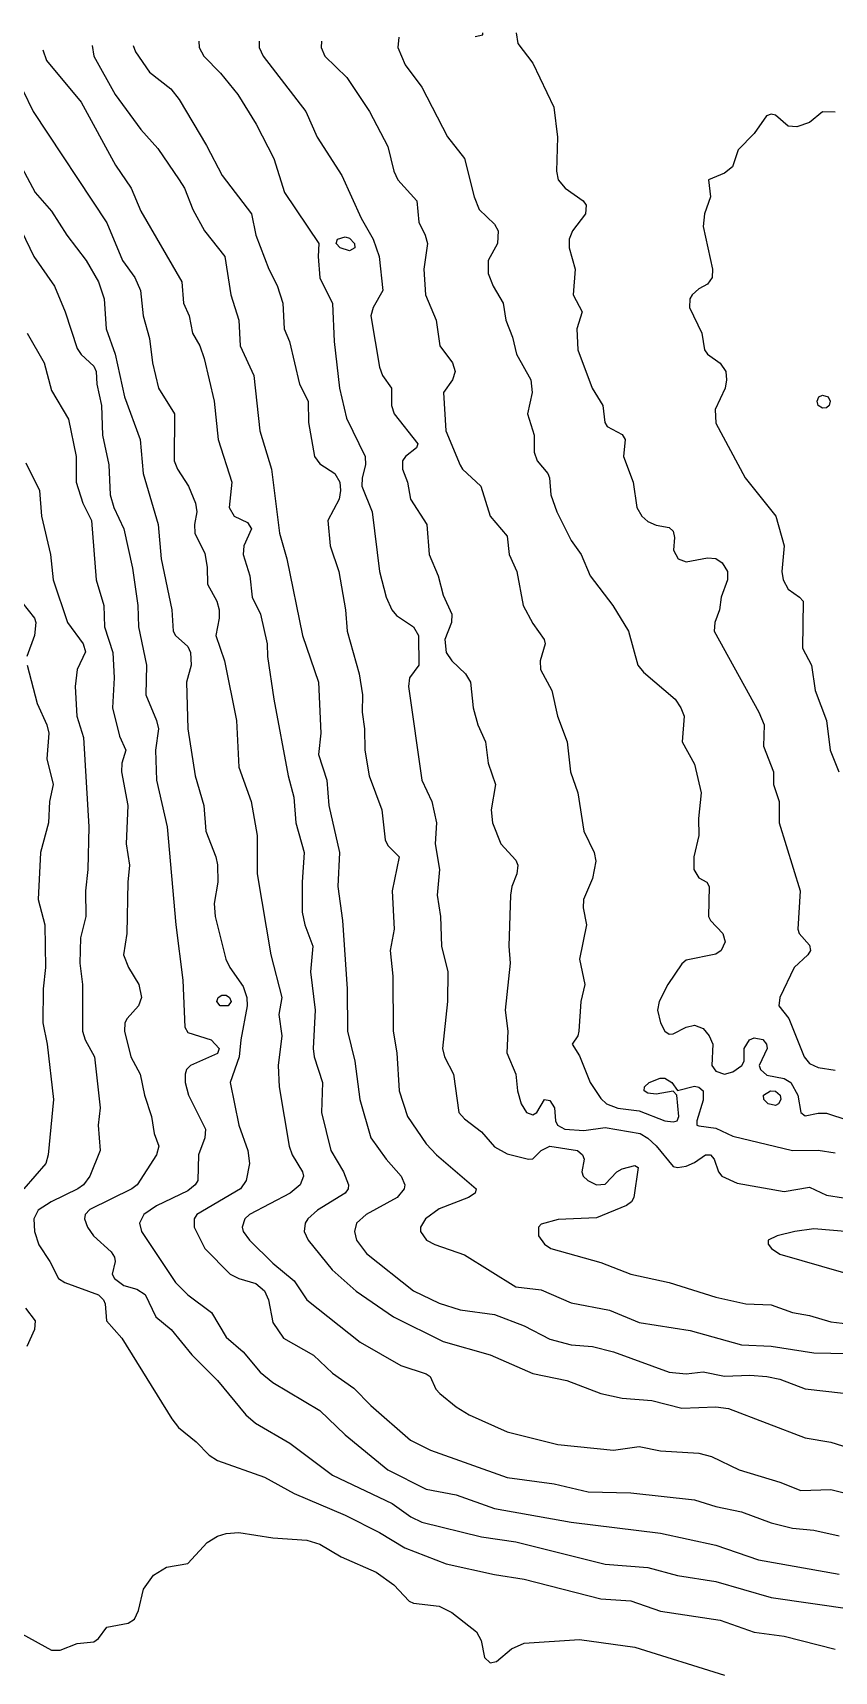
# Model space of a CAD drawing. Header units: inches. Extents: x 3311818 to 3313075, y 1372003 to 1372737.
# Drawn here: x 3312206 to 3312277.7, y 1372585.6 to 1372732.2 of the extents above; entities that cross this region are included whole.
import ezdxf

# ---------------------------------------------------------------- set-up
doc = ezdxf.new("R2010")
doc.units = ezdxf.units.IN
doc.header["$MEASUREMENT"] = 0

msp = doc.modelspace()

# ---------------------------------------------------------------- linework, layer by layer
for points, elevation in [([(3312220.82, 1372731.44), (3312220.86, 1372730.87), (3312221.27, 1372730.11), (3312222.77, 1372728.58), (3312224.33, 1372726.68), (3312225.97, 1372724.01), (3312227.54, 1372720.96), (3312228.49, 1372717.91), (3312231.57, 1372713.34), (3312231.5, 1372712.19), (3312231.66, 1372710.26), (3312232.8, 1372707.98), (3312232.94, 1372704.57), (3312233.41, 1372700.38), (3312234.04, 1372697.71), (3312235.73, 1372694.28), (3312235.75, 1372693.52), (3312235.45, 1372692.37), (3312235.43, 1372691.61), (3312236.33, 1372689.32), (3312236.99, 1372683.99), (3312237.6, 1372681.7), (3312238.09, 1372680.56), (3312238.52, 1372680.06), (3312240.03, 1372679.03), (3312240.48, 1372678.27), (3312240.53, 1372675.6), (3312239.68, 1372674.46), (3312239.6, 1372673.7), (3312240.8, 1372665.31), (3312241.67, 1372663.41), (3312242.09, 1372661.5), (3312241.98, 1372659.6), (3312242.38, 1372657.31), (3312242.16, 1372655.02), (3312242.46, 1372653.12), (3312242.56, 1372650.45), (3312243.12, 1372648.16), (3312243.1, 1372645.49), (3312242.63, 1372641.3), (3312242.81, 1372640.54), (3312243.61, 1372639.01), (3312244.11, 1372635.58), (3312244.61, 1372634.99), (3312246.14, 1372633.83), (3312247.28, 1372632.49), (3312248.43, 1372631.86), (3312250.33, 1372631.39), (3312250.71, 1372631.42), (3312251.48, 1372632.15), (3312252.24, 1372632.54), (3312254.71, 1372632.15), (3312255.18, 1372631.77), (3312255.33, 1372631.39), (3312255.11, 1372630.25), (3312255.23, 1372629.87), (3312255.63, 1372629.49), (3312256.43, 1372629.08), (3312257.19, 1372629.15), (3312258.24, 1372630.25), (3312258.72, 1372630.52), (3312259.86, 1372630.83), (3312260.15, 1372630.63), (3312259.77, 1372627.96), (3312259.56, 1372627.58), (3312259.1, 1372627.23), (3312256.43, 1372626.15), (3312253, 1372626), (3312251.47, 1372625.57), (3312251.22, 1372625.29), (3312251.23, 1372624.53), (3312251.76, 1372623.77), (3312252.33, 1372623.39), (3312256.81, 1372622.15), (3312259.48, 1372621.1), (3312262.91, 1372620.34), (3312267.1, 1372619.04), (3312269.77, 1372618.44), (3312272.06, 1372618.35), (3312273.96, 1372617.65), (3312275.49, 1372617.4), (3312277.39, 1372616.82), (3312280.44, 1372616.46)], 4487), ([(3312226.22, 1372731.44), (3312226.23, 1372730.87), (3312226.58, 1372730.11), (3312230.41, 1372725.15), (3312231.41, 1372722.86), (3312233.62, 1372719.43), (3312235.36, 1372715.62), (3312236.43, 1372713.72), (3312236.96, 1372712.19), (3312237.29, 1372709.14), (3312236.42, 1372707.62), (3312236.23, 1372706.86), (3312237.01, 1372702.28), (3312237.27, 1372701.52), (3312238.07, 1372700.38), (3312238.06, 1372698.85), (3312238.32, 1372698.09), (3312240.42, 1372695.42), (3312240.32, 1372695.04), (3312239.34, 1372694.28), (3312239.07, 1372693.9), (3312239.07, 1372693.14), (3312239.51, 1372691.99), (3312239.77, 1372690.47), (3312241.24, 1372688.18), (3312241.44, 1372685.51), (3312242.24, 1372683.61), (3312242.71, 1372681.86), (3312243.48, 1372680.18), (3312243.43, 1372679.41), (3312242.84, 1372677.89), (3312242.97, 1372676.75), (3312243.47, 1372676), (3312244.7, 1372674.84), (3312245.13, 1372674.08), (3312245.39, 1372671.79), (3312245.81, 1372670.27), (3312246.48, 1372668.74), (3312246.71, 1372666.84), (3312247.37, 1372664.93), (3312247, 1372662.64), (3312247.12, 1372661.5), (3312247.86, 1372659.6), (3312249.19, 1372658.16), (3312249.37, 1372657.69), (3312249.3, 1372656.93), (3312248.83, 1372655.78), (3312248.72, 1372655.02), (3312248.58, 1372650.45), (3312248.7, 1372648.92), (3312248.26, 1372644.73), (3312248.48, 1372642.83), (3312248.4, 1372640.92), (3312249.21, 1372639.01), (3312249.34, 1372637.49), (3312249.68, 1372636.35), (3312250.17, 1372635.58), (3312250.71, 1372635.36), (3312251.09, 1372635.58), (3312251.77, 1372636.73), (3312252.24, 1372636.65), (3312252.65, 1372635.97), (3312252.74, 1372634.82), (3312252.93, 1372634.44), (3312253.59, 1372634.06), (3312255.29, 1372633.95), (3312257.19, 1372634.22), (3312260.32, 1372633.68), (3312261, 1372633.28), (3312261.76, 1372632.57), (3312263.29, 1372630.74), (3312263.67, 1372630.65), (3312264.43, 1372630.77), (3312265.2, 1372631.09), (3312266.18, 1372631.77), (3312266.61, 1372631.77), (3312266.95, 1372631.39), (3312267.33, 1372630.25), (3312267.64, 1372629.87), (3312269.01, 1372629.24), (3312273.2, 1372628.5), (3312275.49, 1372628.87), (3312277.01, 1372628.16), (3312278.53, 1372627.92)], 4486), ([(3312231.82, 1372731.44), (3312231.79, 1372730.87), (3312232.11, 1372730.11), (3312234.09, 1372728.2), (3312236.11, 1372725.15), (3312237.75, 1372722.01), (3312238.29, 1372719.82), (3312238.65, 1372719.05), (3312240.35, 1372717.15), (3312240.52, 1372715.24), (3312241.1, 1372714.1), (3312241.3, 1372713.34), (3312240.96, 1372711.05), (3312241.11, 1372708.76), (3312242.07, 1372706.48), (3312242.41, 1372704.19), (3312243.52, 1372702.66), (3312243.78, 1372701.9), (3312243.52, 1372701.14), (3312242.74, 1372700), (3312242.95, 1372696.57), (3312244.23, 1372693.49), (3312244.44, 1372693.14), (3312246.06, 1372691.61), (3312246.91, 1372688.94), (3312248.43, 1372687.16), (3312248.6, 1372685.51), (3312249.3, 1372683.99), (3312249.86, 1372680.94), (3312250.71, 1372679.32), (3312251.74, 1372677.89), (3312251.82, 1372677.51), (3312251.38, 1372675.98), (3312251.41, 1372675.22), (3312252.42, 1372673.32), (3312252.93, 1372671.03), (3312253.79, 1372668.74), (3312254.09, 1372666.07), (3312254.75, 1372664.17), (3312255.29, 1372660.74), (3312256.22, 1372658.83), (3312256.35, 1372658.07), (3312256.05, 1372656.52), (3312255.25, 1372654.64), (3312255.24, 1372653.88), (3312255.51, 1372652.35), (3312254.9, 1372649.3), (3312255.38, 1372647.02), (3312255.03, 1372645.49), (3312254.84, 1372642.83), (3312254.75, 1372642.44), (3312254.24, 1372641.68), (3312254.9, 1372640.65), (3312255.86, 1372638.25), (3312256.81, 1372636.82), (3312257.32, 1372636.35), (3312258.33, 1372635.94), (3312260.24, 1372635.71), (3312262.53, 1372634.82), (3312263.29, 1372634.72), (3312263.65, 1372634.82), (3312263.78, 1372635.2), (3312263.6, 1372637.11), (3312263.29, 1372637.48), (3312261.76, 1372637.2), (3312261, 1372637.3), (3312260.68, 1372637.49), (3312260.71, 1372637.87), (3312261.14, 1372638.25), (3312262.12, 1372638.63), (3312262.53, 1372638.63), (3312263.17, 1372638.25), (3312263.67, 1372637.52), (3312265.2, 1372637.92), (3312265.58, 1372637.84), (3312265.96, 1372637.49), (3312265.96, 1372636.66), (3312265.4, 1372634.82), (3312265.4, 1372634.44), (3312265.58, 1372634.37), (3312267.1, 1372634.16), (3312268.63, 1372633.46), (3312273.96, 1372632.15), (3312276.25, 1372632.19), (3312277.77, 1372631.96)], 4485), ([(3312238.72, 1372731.82), (3312238.64, 1372730.87), (3312239.31, 1372729.34), (3312240.8, 1372727.32), (3312243.09, 1372722.88), (3312244.6, 1372720.96), (3312245.46, 1372717.53), (3312245.91, 1372716.38), (3312247.28, 1372715.06), (3312247.63, 1372714.48), (3312247.57, 1372713.34), (3312246.72, 1372711.81), (3312246.72, 1372710.67), (3312247.18, 1372709.52), (3312248.07, 1372708), (3312248.31, 1372706.48), (3312248.89, 1372704.95), (3312249.26, 1372703.43), (3312250.53, 1372701.14), (3312250.67, 1372700), (3312250.24, 1372698.09), (3312250.83, 1372696.18), (3312250.85, 1372694.66), (3312251.1, 1372693.9), (3312252.06, 1372692.75), (3312252.22, 1372692.37), (3312252.34, 1372690.85), (3312252.88, 1372689.32), (3312254.14, 1372686.77), (3312255.05, 1372685.51), (3312255.85, 1372683.61), (3312257.87, 1372680.94), (3312259.27, 1372678.65), (3312260.12, 1372675.6), (3312260.62, 1372674.99), (3312263.46, 1372672.55), (3312263.98, 1372671.79), (3312264.27, 1372671.03), (3312264.08, 1372668.74), (3312265.2, 1372666.73), (3312265.78, 1372664.17), (3312265.55, 1372661.88), (3312265.59, 1372660.36), (3312265.14, 1372658.45), (3312265.14, 1372657.31), (3312265.58, 1372656.58), (3312266.29, 1372656.17), (3312266.51, 1372655.78), (3312266.44, 1372653.12), (3312266.62, 1372652.74), (3312267.74, 1372651.59), (3312267.92, 1372650.83), (3312267.58, 1372650.07), (3312267.1, 1372649.73), (3312264.43, 1372649.2), (3312264.05, 1372648.87), (3312262.79, 1372647.02), (3312262.04, 1372645.49), (3312261.89, 1372644.73), (3312262.14, 1372643.59), (3312262.54, 1372642.83), (3312262.91, 1372642.57), (3312263.29, 1372642.62), (3312264.43, 1372643.2), (3312265.2, 1372643.37), (3312265.96, 1372643.08), (3312266.51, 1372642.44), (3312266.82, 1372641.68), (3312266.75, 1372639.78), (3312267.1, 1372639.27), (3312267.86, 1372639.01), (3312268.63, 1372639.21), (3312269.44, 1372639.78), (3312269.62, 1372640.16), (3312269.64, 1372641.3), (3312270.12, 1372642.06), (3312270.53, 1372642.24), (3312271.29, 1372642.1), (3312271.62, 1372641.68), (3312271.69, 1372641.3), (3312270.99, 1372639.78), (3312271.09, 1372639.4), (3312271.67, 1372638.92), (3312273.2, 1372638.6), (3312273.8, 1372638.25), (3312274.44, 1372637.11), (3312274.7, 1372635.58), (3312275.1, 1372635.28), (3312276.25, 1372635.52), (3312277.01, 1372635.5), (3312278.92, 1372634.88)], 4484), ([(3312245.57, 1372731.88), (3312246.25, 1372732.01), (3312246.25, 1372732.2)], 4483), ([(3312249.24, 1372732.2), (3312249.37, 1372731.25), (3312250.71, 1372729.49), (3312252.61, 1372725.53), (3312252.94, 1372722.86), (3312252.83, 1372719.82), (3312252.99, 1372719.05), (3312253.62, 1372718.29), (3312255.22, 1372717.15), (3312255.5, 1372716.77), (3312255.44, 1372716), (3312254.26, 1372714.48), (3312253.97, 1372713.72), (3312253.98, 1372712.95), (3312254.51, 1372711.05), (3312254.34, 1372708.76), (3312255.14, 1372707.24), (3312254.66, 1372705.71), (3312254.76, 1372703.81), (3312256.04, 1372700.38), (3312257, 1372698.85), (3312257.18, 1372697.33), (3312257.36, 1372696.95), (3312258.72, 1372696.25), (3312258.99, 1372695.8), (3312258.85, 1372694.28), (3312259.69, 1372691.99), (3312260.04, 1372689.71), (3312260.49, 1372688.94), (3312261, 1372688.46), (3312261.76, 1372688.13), (3312262.91, 1372687.92), (3312263.29, 1372687.6), (3312263.41, 1372687.04), (3312263.31, 1372685.89), (3312263.73, 1372685.13), (3312264.43, 1372684.85), (3312266.34, 1372685.21), (3312267.1, 1372685.14), (3312267.67, 1372684.75), (3312268.14, 1372683.99), (3312268.14, 1372683.23), (3312267.57, 1372681.7), (3312267.44, 1372680.56), (3312267.01, 1372679.41), (3312266.96, 1372678.65), (3312270.94, 1372671.41), (3312271.41, 1372670.27), (3312271.36, 1372668.36), (3312272.25, 1372666.07), (3312272.27, 1372664.93), (3312272.77, 1372663.41), (3312272.76, 1372661.5), (3312274.66, 1372655.4), (3312274.43, 1372651.97), (3312274.56, 1372651.59), (3312275.49, 1372650.54), (3312275.56, 1372650.07), (3312275.34, 1372649.69), (3312274.11, 1372648.54), (3312272.84, 1372645.87), (3312272.73, 1372645.11), (3312273.63, 1372643.97), (3312275.01, 1372640.54), (3312275.49, 1372639.96), (3312276.25, 1372639.6), (3312277.77, 1372639.36)], 4483), ([(3312206.86, 1372730.68), (3312207.21, 1372729.72), (3312210.31, 1372726), (3312213.36, 1372720.36), (3312214.79, 1372718.29), (3312215.65, 1372716.24), (3312219.3, 1372709.91), (3312219.47, 1372708), (3312219.96, 1372706.86), (3312220.27, 1372705.33), (3312220.93, 1372704.19), (3312221.31, 1372703.05), (3312222.2, 1372699.23), (3312222.55, 1372695.8), (3312223.79, 1372691.99), (3312223.55, 1372689.71), (3312224, 1372688.94), (3312225.18, 1372688.37), (3312225.55, 1372687.8), (3312224.85, 1372686.28), (3312224.81, 1372685.51), (3312225.39, 1372683.61), (3312225.6, 1372681.7), (3312226.34, 1372680.18), (3312226.94, 1372677.51), (3312226.98, 1372676.37), (3312227.55, 1372672.55), (3312228.83, 1372665.69), (3312229.32, 1372663.79), (3312229.51, 1372661.5), (3312230.27, 1372658.83), (3312230.07, 1372656.17), (3312230.08, 1372653.5), (3312230.31, 1372652.35), (3312231.04, 1372650.45), (3312230.82, 1372648.16), (3312231.23, 1372644.73), (3312231.06, 1372641.3), (3312231.16, 1372640.54), (3312231.9, 1372638.25), (3312231.82, 1372635.58), (3312232.64, 1372632.15), (3312233.78, 1372630.25), (3312234.24, 1372629.1), (3312234.2, 1372628.72), (3312233.93, 1372628.34), (3312231.46, 1372626.82), (3312230.59, 1372626.06), (3312230.35, 1372625.67), (3312230.27, 1372624.91), (3312230.62, 1372624.15), (3312232.76, 1372621.48), (3312234.9, 1372619.58), (3312238.24, 1372617.29), (3312242.71, 1372615.07), (3312246.9, 1372613.87), (3312250.71, 1372612.2), (3312253.76, 1372611.57), (3312256.81, 1372610.42), (3312258.72, 1372610.01), (3312261.38, 1372609.79), (3312264.05, 1372609.11), (3312267.1, 1372609.21), (3312268.24, 1372609.08), (3312275.1, 1372606.44), (3312277.39, 1372606.05), (3312281.58, 1372604.76)], 4490), ([(3312211.28, 1372731.06), (3312211.43, 1372730.11), (3312213.35, 1372726.68), (3312215.65, 1372723.55), (3312217.17, 1372721.84), (3312219.08, 1372719.05), (3312219.56, 1372718.29), (3312220.31, 1372716.38), (3312221.34, 1372714.48), (3312223.15, 1372712.19), (3312223.7, 1372708.76), (3312224.41, 1372706.48), (3312224.52, 1372704.19), (3312225.74, 1372701.52), (3312226.28, 1372696.57), (3312227.33, 1372693.14), (3312228.04, 1372687.42), (3312228.71, 1372685.13), (3312230.1, 1372678.27), (3312231.54, 1372674.08), (3312231.75, 1372669.51), (3312231.53, 1372667.6), (3312232.28, 1372665.31), (3312232.47, 1372663.03), (3312233.41, 1372658.83), (3312233.27, 1372655.78), (3312233.69, 1372652.74), (3312234.11, 1372646.64), (3312234.13, 1372642.83), (3312234.79, 1372640.16), (3312235.23, 1372636.73), (3312236.21, 1372633.3), (3312237.59, 1372631.39), (3312238.94, 1372629.87), (3312239.28, 1372629.1), (3312239.22, 1372628.72), (3312238.57, 1372627.96), (3312235.82, 1372626.44), (3312234.93, 1372625.67), (3312234.77, 1372624.91), (3312234.94, 1372624.15), (3312235.85, 1372622.94), (3312240.04, 1372619.59), (3312242.33, 1372618.5), (3312244.23, 1372617.9), (3312247.28, 1372617.5), (3312249.95, 1372616.48), (3312252.24, 1372615.29), (3312254.14, 1372614.78), (3312256.05, 1372614.63), (3312257.95, 1372614.14), (3312262.91, 1372612.32), (3312264.43, 1372612.19), (3312265.96, 1372612.36), (3312267.86, 1372611.96), (3312270.15, 1372612.06), (3312271.67, 1372611.95), (3312272.82, 1372611.7), (3312275.1, 1372610.82), (3312278.53, 1372610.46)], 4489), ([(3312214.96, 1372731.06), (3312215.17, 1372730.49), (3312216.41, 1372728.69), (3312218.32, 1372727.19), (3312219.08, 1372726.24), (3312221.53, 1372722.1), (3312222.92, 1372719.43), (3312225.54, 1372716), (3312225.92, 1372714.1), (3312227.1, 1372711.05), (3312227.84, 1372709.57), (3312228.36, 1372708), (3312228.46, 1372705.71), (3312228.96, 1372704.57), (3312229.83, 1372700.76), (3312230.61, 1372699.23), (3312230.65, 1372697.33), (3312231.18, 1372694.28), (3312231.66, 1372693.61), (3312233.01, 1372692.75), (3312233.45, 1372691.99), (3312233.51, 1372691.23), (3312233.39, 1372690.47), (3312232.38, 1372688.56), (3312232.59, 1372686.28), (3312233.37, 1372683.99), (3312233.96, 1372680.56), (3312234.12, 1372678.65), (3312235.19, 1372674.84), (3312235.48, 1372672.94), (3312235.44, 1372671.41), (3312235.66, 1372669.89), (3312235.7, 1372667.98), (3312236.07, 1372665.69), (3312237.21, 1372662.64), (3312237.51, 1372659.98), (3312237.75, 1372659.46), (3312238.77, 1372658.45), (3312238.14, 1372655.4), (3312238.31, 1372651.97), (3312237.95, 1372650.07), (3312238.19, 1372647.78), (3312238.21, 1372642.83), (3312238.54, 1372640.92), (3312238.75, 1372637.49), (3312239.52, 1372635.2), (3312241.18, 1372632.75), (3312242.1, 1372631.77), (3312245.64, 1372628.72), (3312245.57, 1372628.34), (3312244.95, 1372627.96), (3312242.33, 1372626.93), (3312241.11, 1372626.06), (3312240.67, 1372625.29), (3312240.68, 1372624.91), (3312241.22, 1372624.15), (3312241.95, 1372623.75), (3312244.61, 1372622.84), (3312249.19, 1372619.96), (3312251.47, 1372619.69), (3312254.14, 1372618.52), (3312257.57, 1372617.86), (3312260.24, 1372616.77), (3312264.81, 1372616.04), (3312269.39, 1372614.78), (3312272.06, 1372614.64), (3312275.87, 1372614.06), (3312278.92, 1372614.01)], 4488), ([(3312205.07, 1372727.06), (3312206, 1372725.15), (3312212.6, 1372715.18), (3312214.01, 1372711.81), (3312215.1, 1372710.29), (3312215.61, 1372709.14), (3312215.84, 1372706.86), (3312216.41, 1372704.84), (3312216.7, 1372702.66), (3312217.23, 1372700.38), (3312218.64, 1372698.09), (3312218.62, 1372693.9), (3312218.92, 1372693.14), (3312219.9, 1372691.61), (3312220.54, 1372690.09), (3312220.65, 1372689.32), (3312220.44, 1372688.18), (3312220.47, 1372687.42), (3312221.36, 1372685.6), (3312221.58, 1372684.37), (3312221.62, 1372682.84), (3312222.43, 1372681.32), (3312222.64, 1372680.56), (3312222.65, 1372679.8), (3312222.35, 1372678.27), (3312223.12, 1372675.98), (3312224.21, 1372670.65), (3312224.42, 1372666.46), (3312225.51, 1372663.41), (3312226.04, 1372660.36), (3312226.04, 1372656.93), (3312227.27, 1372649.69), (3312228.26, 1372645.87), (3312228, 1372644.35), (3312228.27, 1372642.44), (3312227.94, 1372639.78), (3312228.01, 1372637.87), (3312228.91, 1372632.54), (3312229.17, 1372631.77), (3312230.1, 1372630.25), (3312230.2, 1372629.87), (3312229.89, 1372629.1), (3312229, 1372628.34), (3312225.36, 1372626.44), (3312224.95, 1372626.06), (3312224.71, 1372625.29), (3312224.81, 1372624.91), (3312225.36, 1372624.15), (3312227.46, 1372622.08), (3312229.37, 1372620.51), (3312230.51, 1372618.81), (3312235.28, 1372615), (3312238.9, 1372612.91), (3312241.18, 1372612.19), (3312241.52, 1372611.95), (3312242.05, 1372610.81), (3312242.41, 1372610.43), (3312243.85, 1372609.23), (3312245.02, 1372608.52), (3312248.43, 1372606.98), (3312252.96, 1372605.86), (3312257.95, 1372605.34), (3312260.24, 1372605.67), (3312262.15, 1372605.28), (3312265.58, 1372605.07), (3312266.72, 1372604.77), (3312269.2, 1372603.57), (3312272.82, 1372602.48), (3312274.72, 1372601.73), (3312277.39, 1372601.82), (3312280.82, 1372600.95)], 4491), ([(3312277.77, 1372725.09), (3312276.63, 1372725.12), (3312275.49, 1372724.16), (3312274.34, 1372723.77), (3312273.58, 1372723.84), (3312272.44, 1372724.82), (3312272.06, 1372724.91), (3312271.63, 1372724.77), (3312270.53, 1372723.18), (3312269.11, 1372721.72), (3312268.59, 1372720.2), (3312267.86, 1372719.63), (3312266.43, 1372719.05), (3312266.63, 1372717.53), (3312266.09, 1372716), (3312265.96, 1372714.86), (3312266.79, 1372711.05), (3312266.78, 1372710.29), (3312266.34, 1372709.69), (3312265.58, 1372709.29), (3312264.98, 1372708.76), (3312264.77, 1372708.38), (3312264.74, 1372707.62), (3312265.85, 1372705.33), (3312266.07, 1372703.81), (3312266.36, 1372703.43), (3312267.48, 1372702.62), (3312267.99, 1372701.9), (3312268.06, 1372701.14), (3312267.92, 1372700.38), (3312267.03, 1372698.47), (3312267.1, 1372697.27), (3312269.72, 1372692.37), (3312272.46, 1372688.94), (3312273.2, 1372686.28), (3312273.02, 1372683.99), (3312273.12, 1372683.23), (3312273.58, 1372682.41), (3312274.59, 1372681.7), (3312274.9, 1372681.32), (3312274.86, 1372677.13), (3312275.67, 1372675.6), (3312275.98, 1372673.32), (3312277.01, 1372670.65), (3312277.32, 1372667.98), (3312278.1, 1372666.07)], 4482), ([(3312204.98, 1372720.15), (3312206.2, 1372717.91), (3312207.64, 1372716.25), (3312209.02, 1372714.1), (3312210.75, 1372711.81), (3312211.85, 1372709.91), (3312212.36, 1372708.38), (3312212.53, 1372705.71), (3312213.35, 1372703.43), (3312214.18, 1372699.61), (3312215.57, 1372695.8), (3312215.84, 1372692.75), (3312217.2, 1372688.18), (3312217.47, 1372685.13), (3312218.41, 1372680.56), (3312218.53, 1372678.65), (3312218.73, 1372678.27), (3312219.84, 1372677.28), (3312220.08, 1372676.75), (3312220.15, 1372675.6), (3312219.72, 1372674.08), (3312219.85, 1372669.89), (3312220.49, 1372665.69), (3312221.28, 1372663.03), (3312221.45, 1372660.74), (3312222.36, 1372658.45), (3312222.51, 1372657.74), (3312222.54, 1372656.17), (3312222.21, 1372654.26), (3312222.29, 1372653.12), (3312223.25, 1372649.3), (3312223.62, 1372648.54), (3312224.79, 1372646.85), (3312225.12, 1372645.87), (3312225.15, 1372645.11), (3312224.59, 1372642.06), (3312224.45, 1372640.54), (3312223.65, 1372638.25), (3312224.4, 1372634.44), (3312225.21, 1372632.15), (3312225.37, 1372631.01), (3312225.08, 1372629.49), (3312224.57, 1372628.72), (3312220.65, 1372626.44), (3312220.4, 1372626.06), (3312220.42, 1372625.29), (3312221.36, 1372623.38), (3312223.65, 1372621.1), (3312224.41, 1372620.72), (3312225.94, 1372620.27), (3312226.7, 1372619.6), (3312227.07, 1372618.81), (3312227.46, 1372616.76), (3312228.41, 1372615.38), (3312231.09, 1372613.86), (3312232.8, 1372612.23), (3312234.7, 1372610.88), (3312236.23, 1372609.33), (3312239.78, 1372606.24), (3312241.56, 1372605.34), (3312248.43, 1372602.89), (3312252.62, 1372602.34), (3312255.67, 1372601.62), (3312259.48, 1372601.52), (3312265.2, 1372600.91), (3312267.1, 1372600.31), (3312269.39, 1372599.81), (3312272.06, 1372598.85), (3312273.96, 1372598.35), (3312275.87, 1372598.17), (3312278.15, 1372597.69)], 4492), ([(3312204.97, 1372714.48), (3312206.07, 1372712.19), (3312207.91, 1372709.52), (3312208.86, 1372707.24), (3312209.93, 1372703.95), (3312210.31, 1372703.41), (3312211.45, 1372702.36), (3312211.63, 1372701.9), (3312211.7, 1372700.76), (3312212.11, 1372698.85), (3312212.21, 1372696.18), (3312212.77, 1372693.52), (3312212.9, 1372690.85), (3312213.22, 1372689.71), (3312214.11, 1372687.8), (3312214.89, 1372684.29), (3312215.38, 1372680.94), (3312215.42, 1372679.03), (3312216.15, 1372675.6), (3312216.09, 1372672.94), (3312217.05, 1372670.65), (3312217.23, 1372669.89), (3312216.95, 1372667.98), (3312217.05, 1372665.31), (3312217.99, 1372661.12), (3312218.76, 1372652.35), (3312219.39, 1372647.4), (3312219.57, 1372643.21), (3312219.84, 1372642.73), (3312221.94, 1372642.06), (3312222.65, 1372641.3), (3312222.51, 1372640.85), (3312220.1, 1372639.78), (3312219.72, 1372639.4), (3312219.6, 1372639.01), (3312219.61, 1372638.25), (3312219.91, 1372637.11), (3312221.44, 1372634.06), (3312221.36, 1372633.3), (3312220.81, 1372631.77), (3312220.73, 1372629.49), (3312220.51, 1372629.1), (3312219.84, 1372628.54), (3312217.04, 1372627.2), (3312215.92, 1372626.44), (3312215.53, 1372625.67), (3312215.69, 1372624.91), (3312218.73, 1372620.34), (3312219.84, 1372619.24), (3312221.97, 1372617.67), (3312223.27, 1372615.46), (3312224.79, 1372614.14), (3312226.32, 1372612.31), (3312227.46, 1372611.39), (3312231.66, 1372608.88), (3312233.94, 1372606.72), (3312237.75, 1372603.57), (3312241.18, 1372601.85), (3312243.85, 1372601.36), (3312247.28, 1372600.12), (3312254.14, 1372598.9), (3312262.15, 1372597.92), (3312267.1, 1372596.85), (3312270.91, 1372595.52), (3312278.15, 1372594.25)], 4493), ([(3312234.78, 1372712.95), (3312234.32, 1372712.69), (3312233.49, 1372712.95), (3312233.12, 1372713.34), (3312233.24, 1372713.72), (3312233.94, 1372713.94), (3312234.32, 1372713.81), (3312234.77, 1372713.34), (3312234.78, 1372712.95)], 4487), ([(3312205.46, 1372705.33), (3312206.98, 1372702.66), (3312207.64, 1372700.18), (3312209.17, 1372697.63), (3312209.85, 1372694.28), (3312209.86, 1372691.99), (3312210.46, 1372690.09), (3312211.23, 1372688.56), (3312211.63, 1372683.23), (3312212.34, 1372680.94), (3312212.4, 1372679.03), (3312213.13, 1372676.75), (3312213.26, 1372674.46), (3312213.12, 1372671.79), (3312213.74, 1372669.25), (3312214.3, 1372667.98), (3312213.94, 1372666.84), (3312213.91, 1372666.07), (3312214.47, 1372663.03), (3312214.33, 1372659.6), (3312214.63, 1372657.69), (3312214.47, 1372656.17), (3312214.38, 1372651.59), (3312214.1, 1372649.69), (3312214.54, 1372648.54), (3312215.47, 1372647.02), (3312215.7, 1372645.87), (3312215.42, 1372645.11), (3312214.41, 1372643.97), (3312214.22, 1372643.59), (3312214.17, 1372642.83), (3312214.76, 1372640.54), (3312215.57, 1372639.01), (3312215.97, 1372637.11), (3312216.6, 1372635.2), (3312216.83, 1372633.68), (3312217.26, 1372632.54), (3312217.05, 1372631.77), (3312215.32, 1372629.1), (3312214.83, 1372628.72), (3312211.07, 1372626.89), (3312210.65, 1372626.44), (3312210.59, 1372626.06), (3312210.87, 1372625.29), (3312211.4, 1372624.53), (3312212.98, 1372623.1), (3312213.28, 1372622.63), (3312213.34, 1372622.24), (3312213.09, 1372621.1), (3312213.28, 1372620.72), (3312214.12, 1372620.07), (3312215.27, 1372619.74), (3312216.03, 1372619.28), (3312216.99, 1372617.29), (3312218.37, 1372616.15), (3312220.22, 1372613.89), (3312222.51, 1372611.58), (3312225.05, 1372608.52), (3312225.91, 1372607.76), (3312228.99, 1372605.96), (3312232.8, 1372603.11), (3312238.13, 1372600.57), (3312239.8, 1372599.38), (3312240.8, 1372598.9), (3312246.14, 1372597.59), (3312249.19, 1372597.14), (3312257.19, 1372595.14), (3312261, 1372594.83), (3312263.67, 1372594.14), (3312267.1, 1372593.59), (3312272.06, 1372592.16), (3312279.3, 1372591.1)], 4494), ([(3312277.25, 1372698.85), (3312277.01, 1372698.63), (3312276.63, 1372698.6), (3312276.26, 1372698.85), (3312276.16, 1372699.23), (3312276.31, 1372699.61), (3312276.63, 1372699.78), (3312277.14, 1372699.61), (3312277.34, 1372699.23), (3312277.25, 1372698.85)], 4482), ([(3312205.36, 1372693.72), (3312206.58, 1372691.23), (3312206.75, 1372688.94), (3312207.55, 1372685.51), (3312207.8, 1372683.23), (3312209.09, 1372679.41), (3312210.47, 1372677.51), (3312210.69, 1372676.81), (3312209.94, 1372675.22), (3312209.78, 1372673.7), (3312209.92, 1372671.03), (3312210.52, 1372669.12), (3312210.98, 1372661.12), (3312210.9, 1372657.31), (3312210.69, 1372655.4), (3312210.71, 1372653.12), (3312210.24, 1372651.21), (3312210.19, 1372648.92), (3312210.43, 1372647.02), (3312210.42, 1372642.83), (3312210.66, 1372642.06), (3312211.49, 1372640.54), (3312211.99, 1372635.97), (3312211.82, 1372634.44), (3312211.99, 1372632.15), (3312211.08, 1372629.87), (3312210.51, 1372629.1), (3312210, 1372628.72), (3312207.61, 1372627.58), (3312206.46, 1372626.82), (3312206.08, 1372626.06), (3312206.12, 1372624.91), (3312206.5, 1372623.73), (3312207.5, 1372622.24), (3312208.28, 1372620.72), (3312208.85, 1372620.34), (3312211.84, 1372619.24), (3312212.3, 1372618.81), (3312212.45, 1372618.43), (3312212.58, 1372616.91), (3312213.93, 1372615.38), (3312218.41, 1372608.14), (3312219, 1372607.38), (3312220.6, 1372606.08), (3312221.75, 1372604.9), (3312222.51, 1372604.41), (3312226.7, 1372602.94), (3312229.37, 1372601.46), (3312233.94, 1372599.54), (3312236.99, 1372597.98), (3312239.28, 1372596.59), (3312242.98, 1372595.18), (3312247.28, 1372594.22), (3312249.95, 1372593.8), (3312256.81, 1372592.04), (3312259.48, 1372591.85), (3312262.15, 1372590.93), (3312267.48, 1372590.12), (3312270.53, 1372589.04), (3312273.2, 1372588.69), (3312277.77, 1372587.53)], 4495), ([(3312204.98, 1372681.25), (3312206.12, 1372679.81), (3312206.25, 1372679.41), (3312206.14, 1372678.27), (3312205.45, 1372676.37)], 4496), ([(3312205.48, 1372675.6), (3312206.37, 1372672.17), (3312207.24, 1372670.27), (3312207.42, 1372669.51), (3312207.22, 1372667.22), (3312207.79, 1372664.93), (3312207.47, 1372663.41), (3312207.39, 1372661.5), (3312206.65, 1372658.83), (3312206.44, 1372654.64), (3312207.05, 1372652.35), (3312207.1, 1372648.54), (3312206.89, 1372646.64), (3312206.87, 1372643.59), (3312207.27, 1372641.68), (3312207.84, 1372636.73), (3312207.35, 1372631.77), (3312207.14, 1372631.01), (3312205.16, 1372628.72)], 4496), ([(3312223.47, 1372645.11), (3312222.73, 1372645.11), (3312222.44, 1372645.49), (3312222.56, 1372645.87), (3312222.89, 1372646.07), (3312223.27, 1372646.07), (3312223.59, 1372645.87), (3312223.73, 1372645.49), (3312223.47, 1372645.11)], 4493), ([(3312272.72, 1372636.35), (3312272.44, 1372636.2), (3312271.78, 1372636.35), (3312271.38, 1372636.73), (3312271.37, 1372637.11), (3312271.99, 1372637.49), (3312272.44, 1372637.47), (3312272.86, 1372637.11), (3312272.92, 1372636.73), (3312272.72, 1372636.35)], 4485), ([(3312280.44, 1372624.76), (3312275.87, 1372625.16), (3312274.17, 1372624.91), (3312272.59, 1372624.53), (3312271.78, 1372624.15), (3312271.78, 1372623.77), (3312272.07, 1372623.39), (3312272.82, 1372622.9), (3312278.53, 1372621.24)], 4486), ([(3312205.32, 1372618.05), (3312206.19, 1372616.91), (3312206.12, 1372616.15), (3312205.45, 1372614.62)], 4496), ([(3312204.98, 1372588.9), (3312207.64, 1372587.43), (3312208.41, 1372587.45), (3312209.93, 1372588.03), (3312211.45, 1372588.2), (3312211.84, 1372588.49), (3312212.6, 1372589.51), (3312214.5, 1372589.86), (3312215.08, 1372590.23), (3312215.43, 1372590.99), (3312215.88, 1372592.9), (3312216.79, 1372594.15), (3312217.93, 1372594.87), (3312219.84, 1372595.2), (3312221.58, 1372597.09), (3312222.51, 1372597.64), (3312223.27, 1372597.9), (3312224.41, 1372597.98), (3312227.46, 1372597.5), (3312230.51, 1372597.3), (3312231.66, 1372596.92), (3312233.56, 1372595.81), (3312236.71, 1372594.42), (3312238.27, 1372593.28), (3312239.66, 1372591.82), (3312240.04, 1372591.65), (3312242.33, 1372591.39), (3312243.47, 1372590.8), (3312245.69, 1372589.09), (3312246.09, 1372588.32), (3312246.41, 1372586.8), (3312246.9, 1372586.3), (3312247.47, 1372586.42), (3312248.81, 1372587.56), (3312249.95, 1372588.06), (3312254.9, 1372588.4), (3312259.86, 1372587.71), (3312267.86, 1372585.21)], 4496)]:
    msp.add_lwpolyline(points, dxfattribs=dict(elevation=elevation))

doc.saveas('drawing.dxf')
